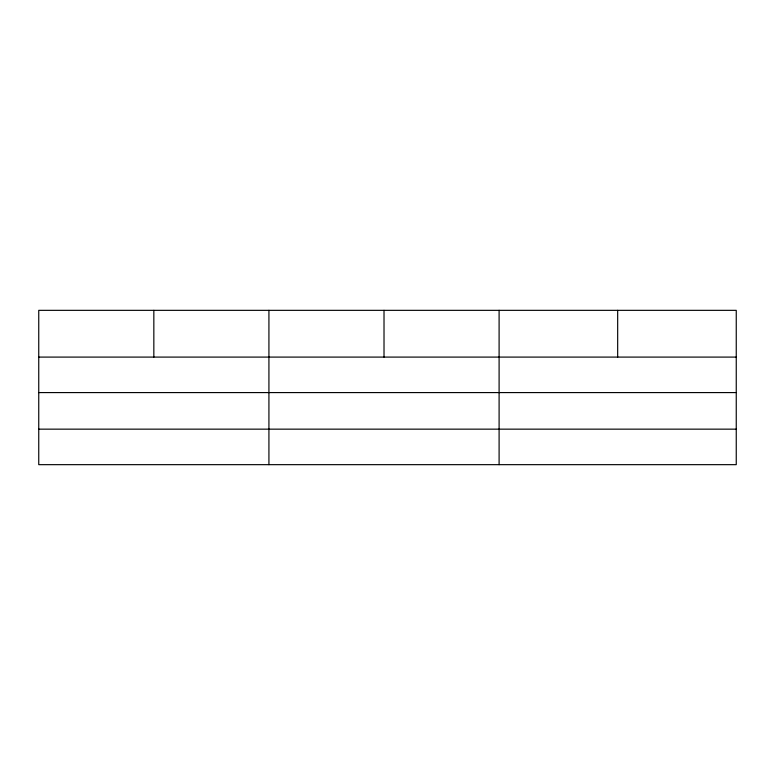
<?xml version="1.0" encoding="UTF-8"?>
<svg xmlns="http://www.w3.org/2000/svg" width="775" height="775" viewBox="0 0 775 775"><rect width="100%" height="100%" fill="white"/><g stroke="black" fill="none" stroke-linecap="round" stroke-linejoin="round"><path stroke-width="1.16" d="M736.25 392.586L736.25 310.339L38.75 310.339L38.75 464.661L736.25 464.661L736.25 392.586L38.75 392.586M38.75 357.091L736.25 357.091M38.75 429.156L736.25 429.156M617.675 310.339L617.675 357.091M499.1 310.339L499.1 464.661M384.012 310.339L384.012 357.091M268.925 310.339L268.925 464.661M153.838 310.339L153.838 357.091"/></g></svg>
